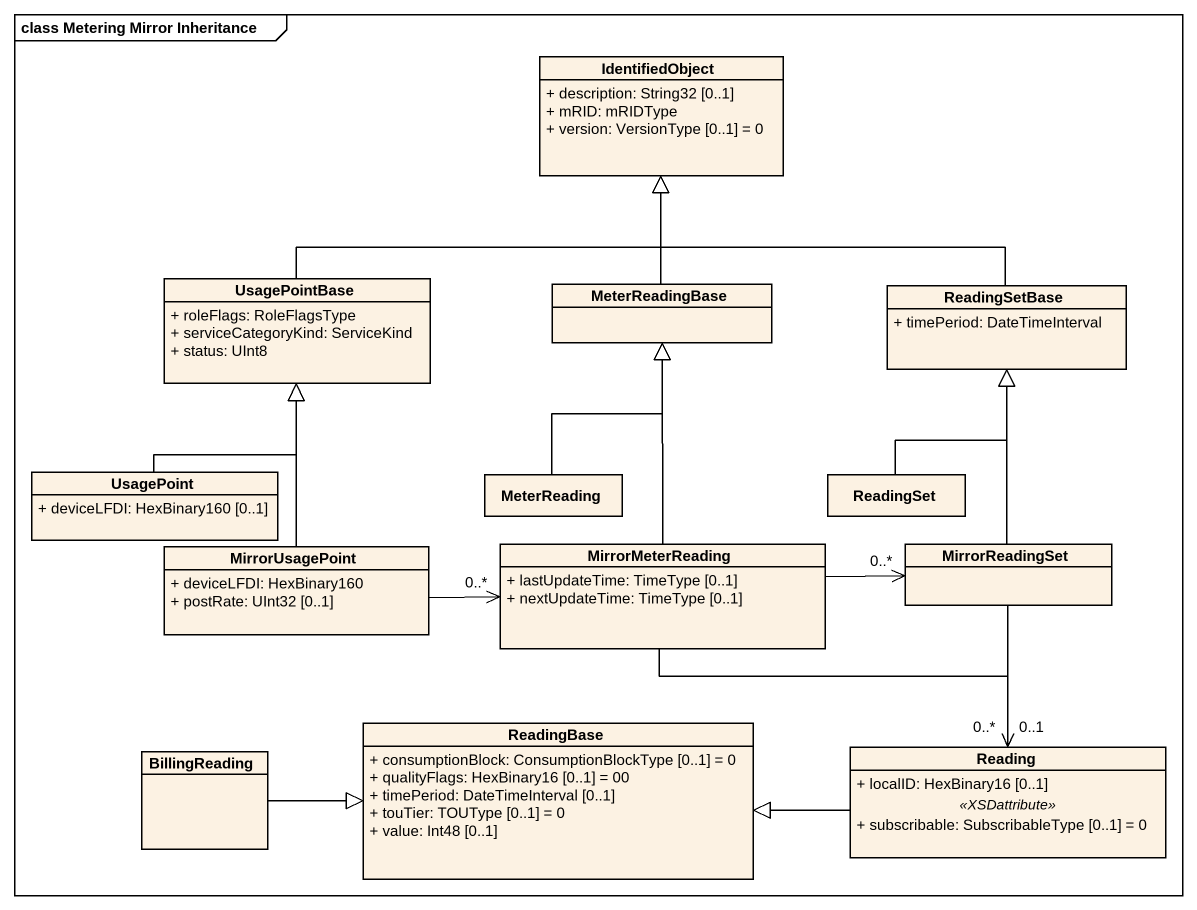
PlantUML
@startuml
mainframe class Metering Mirror Inheritance
hide circle
hide empty members
skinparam classAttributeIconSize 0
class IdentifiedObject {
  + description: String32 [0..1]
  + mRID: mRIDType
  + version: VersionType [0..1] = 0
}
class UsagePointBase {
  + roleFlags: RoleFlagsType
  + serviceCategoryKind: ServiceKind
  + status: UInt8
}
class MeterReadingBase
class ReadingSetBase {
  + timePeriod: DateTimeInterval
}
class UsagePoint {
  + deviceLFDI: HexBinary160 [0..1]
}
class MeterReading
class ReadingSet
class MirrorUsagePoint {
  + deviceLFDI: HexBinary160
  + postRate: UInt32 [0..1]
}
class MirrorMeterReading {
  + lastUpdateTime: TimeType [0..1]
  + nextUpdateTime: TimeType [0..1]
}
class MirrorReadingSet
class ReadingBase {
  + consumptionBlock: ConsumptionBlockType [0..1] = 0
  + qualityFlags: HexBinary16 [0..1] = 00
  + timePeriod: DateTimeInterval [0..1]
  + touTier: TOUType [0..1] = 0
  + value: Int48 [0..1]
}
class Reading {
  + localID: HexBinary16 [0..1]
  .. <<XSDattribute>> ..
  + subscribable: SubscribableType [0..1] = 0
}
class BillingReading
UsagePointBase -right-|> IdentifiedObject
MeterReadingBase -up-|> IdentifiedObject
ReadingSetBase -up-|> IdentifiedObject
UsagePoint -up-|> UsagePointBase
MeterReading -up-|> MeterReadingBase
ReadingSet -up-|> ReadingSetBase
MirrorUsagePoint -up-|> UsagePointBase
MirrorUsagePoint -right-> "0..*" MirrorMeterReading
MirrorMeterReading -up-|> MeterReadingBase
MirrorMeterReading -right-> "0..*" MirrorReadingSet
MirrorMeterReading -right-> "0..1" Reading
MirrorReadingSet -up-|> ReadingSetBase
MirrorReadingSet --> "0..*" Reading
Reading -left-|> ReadingBase
BillingReading -right-|> ReadingBase
@enduml
